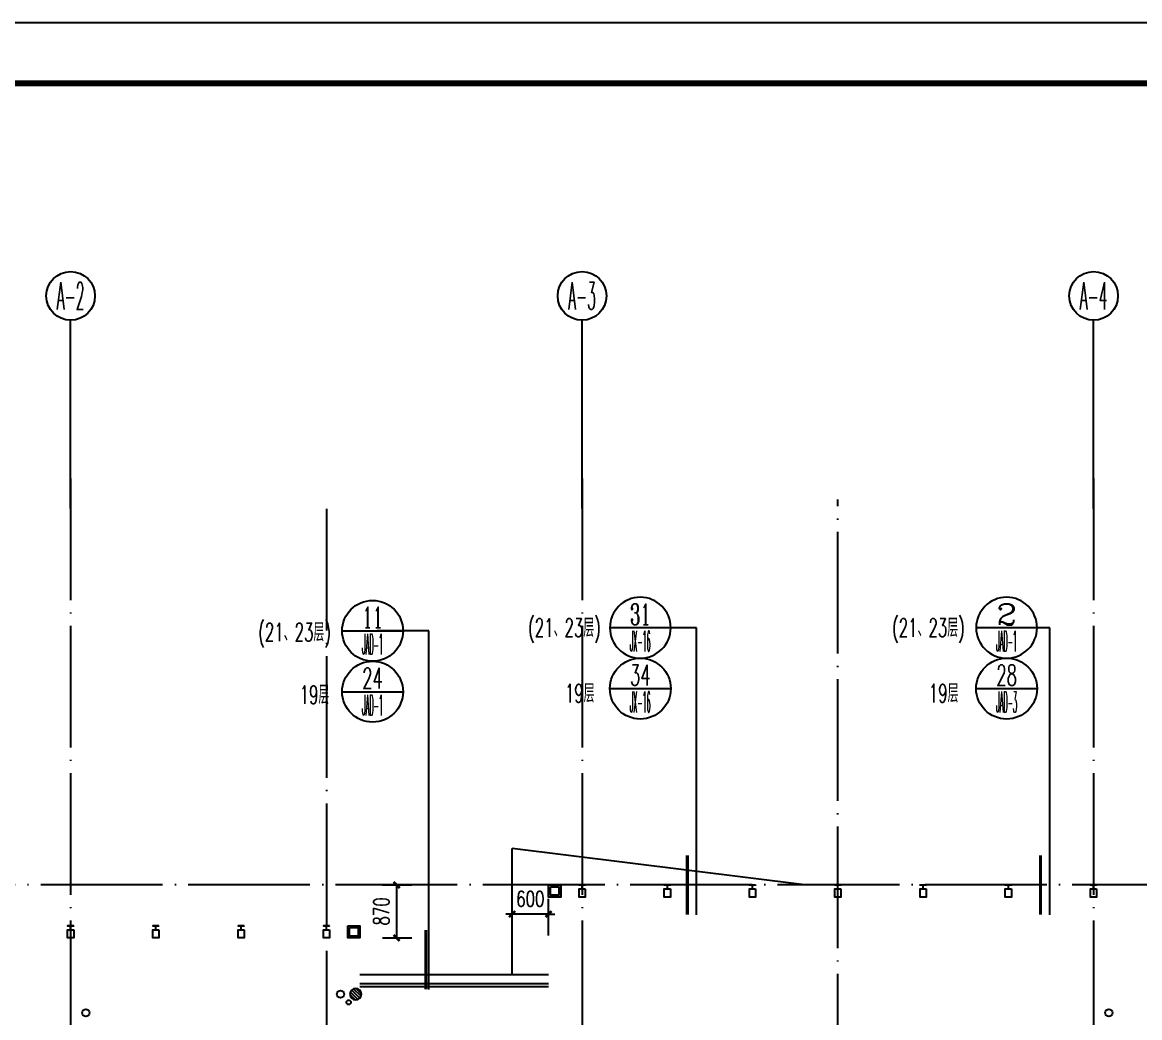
# Model space of a CAD drawing. Extents: x 1980812 to 2578970, y -669191 to 284498.
# Drawn here: x 2002373 to 2020723, y -294964 to -278614 of the extents above; entities that cross this region are included whole.
import ezdxf
from ezdxf.enums import TextEntityAlignment as Align

# ---------------------------------------------------------------- set-up
doc = ezdxf.new("R2010")
doc.units = 0
doc.header["$LTSCALE"] = 1000
doc.header["$MEASUREMENT"] = 0
doc.linetypes.add('DOTE', pattern=[2.42, 2, -0.2, 0.02, -0.2])
for name, color, linetype in [('AXIS', 3, 'Continuous'), ('AXIS_TEXT', 7, 'Continuous'), ('CURTWALL', 2, 'Continuous'), ('dote', 1, 'DOTE'), ('EQUIP_地漏', 255, 'Continuous'), ('TK', 1, 'Continuous'), ('VPIPE-喷淋', 220, 'Continuous'), ('VPIPE-废水', 30, 'Continuous'), ('VPIPE-雨水', 140, 'Continuous'), ('WINDOW', 2, 'Continuous'), ('房间名称', 7, 'Continuous'), ('看线', 66, 'Continuous'), ('空线', 3, 'Continuous'), ('窗户分隔', 133, 'Continuous'), ('节点', 3, 'Continuous'), ('详细尺寸', 11, 'Continuous'), ('详细标注', 231, 'Continuous')]:
    doc.layers.add(name, color=color, linetype=linetype)
doc.styles.add('_TCH_AXIS', font='COMPLEX', dxfattribs={"bigfont": 'GBCBIG'})
doc.styles.add('_TCH_DIM_T3', font='SIMPLEX', dxfattribs={"width": 0.705882, "bigfont": 'GBCBIG'})
doc.styles.add('COMP', font='COMPLEX.shx', dxfattribs={"bigfont": 'hztxt'})
doc.styles.add('COMPLEX', font='COMPLEX')
doc.styles.add('HZTXTW', font='txtw.shx', dxfattribs={"width": 0.6, "bigfont": 'hztxtw.shx'})
doc.dimstyles.new('_TCH_ARCH&&100', dxfattribs={"dimtxt": 255, "dimasz": 100, "dimexe": 250, "dimexo": 300, "dimgap": 122.5, "dimtad": 1, "dimdec": 0, "dimzin": 0, "dimdsep": 46, "dimtxsty": '_TCH_DIM_T3', "dimblk": 'ARCHTICK', "dimcen": 0.09, "dimclrt": 7, "dimazin": 2, "dimtfac": 1, "dimtdec": 0, "dimtix": 1, "dimtmove": 2, "dimatfit": 3, "dimfxl": 1, "dimtolj": 1, "dimtzin": 0, "dimarcsym": 0})

# ---------------------------------------------------------------- blocks, each defined once
blk = doc.blocks.new('_index')
blk.add_line((-0.5, 0), (0.5, 0))
blk.add_circle((0, 0), 0.5)
at = {"style": 'COMP'}
for tag, width, p, p2 in [('1', 2.333333, (-0.17, 0.05), (0.17, 0.05)), ('-', 1.166667, (-0.17, -0.39), (0.17, -0.39))]:
    blk.add_attdef(tag, text='', height=0.34, dxfattribs=dict(at, width=width)).set_placement(p, p2, align=Align.FIT)
blk = doc.blocks.new('_ArchTick')
at = {"color": 0, "linetype": 'ByBlock', "const_width": 0.4}
blk.add_lwpolyline([(-0.5, -0.5), (0.5, 0.5)], dxfattribs=at)
blk = doc.blocks.new('*D1654')
at = {"layer": 'Defpoints', "color": 0, "transparency": 16777216}
for p in [(13750, 2222), (13750, 1570), (14350, 1570)]:
    blk.add_point(p, dxfattribs=at)
at = {"layer": '详细标注', "color": 0, "lineweight": -2, "transparency": 16777216}
for p, q in [((13750, 1870), (13750, 2472)), ((14350, 1870), (14350, 2472)), ((13750, 2222), (13650, 2222)), ((14350, 2222), (13750, 2222)), ((14350, 2222), (14450, 2222))]:
    blk.add_line(p, q, dxfattribs=at)
at = {"layer": '详细标注', "color": 0, "lineweight": -2, "transparency": 16777216, "xscale": 100, "yscale": 100, "zscale": 100}
for p, rotation in [((13750, 2222), 359.9999990429954), ((14350, 2222), 179.9999990429954)]:
    blk.add_blockref('_ArchTick', p, dxfattribs=dict(at, rotation=rotation))
at = {"layer": '详细标注', "color": 7, "transparency": 16777216, "insert": (14050, 2472), "char_height": 255, "attachment_point": 5, "rotation": 360, "style": '_TCH_DIM_T3'}
blk.add_mtext('\\A1;600', dxfattribs=at)
blk = doc.blocks.new('*D1661')
at = {"layer": 'Defpoints', "color": 0, "transparency": 16777216}
for p in [(11320, 2700), (11320, 1830), (11854, 1830)]:
    blk.add_point(p, dxfattribs=at)
at = {"layer": '详细标注', "color": 0, "lineweight": -2, "transparency": 16777216}
for p, q in [((11620, 2700), (12104, 2700)), ((11854, 2700), (11854, 1830)), ((11620, 1830), (12104, 1830))]:
    blk.add_line(p, q, dxfattribs=at)
at = {"layer": '详细标注', "color": 0, "lineweight": -2, "transparency": 16777216, "xscale": 100, "yscale": 100, "zscale": 100}
for p, rotation in [((11854, 2700), 90), ((11854, 1830), 270)]:
    blk.add_blockref('_ArchTick', p, dxfattribs=dict(at, rotation=rotation))
at = {"layer": '详细标注', "color": 7, "transparency": 16777216, "insert": (11604, 2265), "char_height": 255, "attachment_point": 5, "rotation": 90, "style": '_TCH_DIM_T3'}
blk.add_mtext('\\A1;870', dxfattribs=at)
blk = doc.blocks.new('$TwtSys$00000141')
for p, q in [((-94, 8), (-10, 92)), ((-94, 8), (-10, 92)), ((-87, -35), (35, 87)), ((-87, -35), (35, 87)), ((-66, -66), (66, 66)), ((-66, -66), (66, 66)), ((-32, -87), (88, 33)), ((-32, -87), (88, 33)), ((11, -92), (92, -11)), ((11, -92), (92, -11))]:
    blk.add_line(p, q)
blk.add_circle((0, 0), 94)
blk.add_circle((0, 0), 94)
blk = doc.blocks.new('A$C3A35773D')
at = {"layer": 'VPIPE-喷淋', "linetype": 'Continuous'}
blk.add_circle((11066, 772), 36, dxfattribs=at)
at = {"layer": 'VPIPE-废水', "linetype": 'Continuous'}
blk.add_circle((10932, 906), 60, dxfattribs=at)
at = {"layer": 'VPIPE-雨水', "linetype": 'Continuous'}
for centre in [(6750, 600), (23550, 600)]:
    blk.add_circle(centre, 60, dxfattribs=at)
at = {"layer": 'EQUIP_地漏', "yscale": -1, "rotation": 180.0000000027541}
blk.add_blockref('$TwtSys$00000141', (11182, 906), dxfattribs=at)
blk = doc.blocks.new('竖梃0903')
at = {"layer": '窗户分隔'}
blk.add_line((115028288, 22648046), (115028222, 22648046), dxfattribs=at)
for points in [[(115028222, 22648096), (115028225, 22648096), (115028225, 22647996), (115028222, 22647996)], [(115028288, 22648096), (115028422, 22648096), (115028422, 22647996), (115028288, 22647996)]]:
    blk.add_lwpolyline(points, close=True, dxfattribs=at)
blk = doc.blocks.new('_AXISO')
blk.add_circle((0, 0), 0.5)
at = {"layer": 'AXIS_TEXT', "style": 'COMPLEX', "width": 1.041667}
blk.add_attdef('A', text='', height=0.56, dxfattribs=at).set_placement((-0.25, -0.28), (0.25, -0.28), align=Align.FIT)
blk = doc.blocks.new('A$C30D84972')
at = {"layer": 'CURTWALL'}
for points in [[(14350, 2700), (14550, 2700), (14550, 2500), (14350, 2500)], [(14380, 2670), (14520, 2670), (14520, 2530), (14380, 2530)], [(11050, 2030), (11250, 2030), (11250, 1830), (11050, 1830)], [(11080, 2000), (11220, 2000), (11220, 1860), (11080, 1860)]]:
    blk.add_lwpolyline(points, close=True, dxfattribs=at)
at = {"layer": '看线', "color": 2}
for p in [(18550, 2700), (13750, 1230)]:
    blk.add_line(p, (13750, 3300), dxfattribs=at)
at = {"layer": '空线'}
for p, q in [((11250, 1230), (14350, 1230)), ((11250, 1080), (14350, 1080)), ((11250, 1030), (14350, 1030))]:
    blk.add_line(p, q, dxfattribs=at)
at = {"layer": '详细标注'}
for p1, p2, distance, picture, middle in [((11319.9, 2700), (11319.9, 1830), 534.5, '*D1661', (11604.4, 2265)), ((14350, 1570), (13750, 1570), -651.9, '*D1654', (14050, 2471.9))]:
    dim = blk.add_aligned_dim(p1=p1, p2=p2, distance=distance, dimstyle='_TCH_ARCH&&100', dxfattribs=at)
    dim.commit()
    dim.dimension.update_dxf_attribs({"geometry": picture, "text_midpoint": middle})

msp = doc.modelspace()

# ---------------------------------------------------------------- linework, layer by layer
at = {"layer": 'AXIS'}
for p, q in [((2003166.5, -286598), (2003166.5, -283507.2)), ((2011566.5, -286598), (2011566.5, -283507.2)), ((2019966.5, -286598), (2019966.5, -283507.2))]:
    msp.add_line(p, q, dxfattribs=at)
at = {"layer": 'dote'}
for p, q in [((2003166.5, -286107.2), (2003166.5, -328208.1)), ((2011566.5, -286107.2), (2011566.5, -328208.1)), ((2019966.5, -286107.2), (2019966.5, -328208.1)), ((2007366.5, -286604.3), (2007366.5, -327280)), ((2015766.5, -301084.4), (2015766.5, -286453.5)), ((2053077.2, -292784.4), (1988210.3, -292784.4))]:
    msp.add_line(p, q, dxfattribs=at)
at = {"layer": 'TK'}
msp.add_lwpolyline([(1980812.3, -278613.6), (2064912.3, -278613.6), (2064912.3, -338013.6), (1980812.3, -338013.6)], close=True, dxfattribs=at)
at = {"layer": 'TK', "const_width": 100}
msp.add_lwpolyline([(2063912.3, -337013.6), (2063912.3, -279613.6), (1983312.3, -279613.6), (1983312.3, -337013.6)], close=True, dxfattribs=at)
at = {"layer": '节点'}
for p, q in [((2009047.7, -288609.6), (2008203.2, -288609.6)), ((2009047.7, -294499.1), (2009047.7, -288609.6)), ((2013444.4, -288558.6), (2012599.9, -288558.6)), ((2013444.4, -293272.6), (2013444.4, -288558.6)), ((2019245.8, -288558.6), (2018401.3, -288558.6)), ((2019245.8, -293272.6), (2019245.8, -288558.6))]:
    msp.add_line(p, q, dxfattribs=at)
at = {"layer": '节点', "ltscale": 0.5, "const_width": 50}
for points in [[(2013294.4, -293272.6), (2013294.4, -292296.1)], [(2019095.8, -293272.6), (2019095.8, -292296.1)], [(2008997.7, -294499.1), (2008997.7, -293522.6)]]:
    msp.add_lwpolyline(points, dxfattribs=at)

# ---------------------------------------------------------------- block references
at = {"layer": 'AXIS'}
ref = msp.add_blockref('_AXISO', (2003166.5, -283107.2), dxfattribs=dict(at, xscale=800, yscale=800, zscale=800))
ref.add_attrib('A', 'A-2', dxfattribs={"layer": 'AXIS_TEXT', "height": 452.55, "style": '_TCH_AXIS', "width": 0.344262}).set_placement((2002940.2, -283333.5), (2003392.8, -283333.5), align=Align.FIT)
ref = msp.add_blockref('_AXISO', (2011566.5, -283107.2), dxfattribs=dict(at, xscale=800, yscale=800, zscale=800))
ref.add_attrib('A', 'A-3', dxfattribs={"layer": 'AXIS_TEXT', "height": 452.55, "style": '_TCH_AXIS', "width": 0.344262}).set_placement((2011340.2, -283333.5), (2011792.8, -283333.5), align=Align.FIT)
ref = msp.add_blockref('_AXISO', (2019966.5, -283107.2), dxfattribs=dict(at, xscale=800, yscale=800, zscale=800))
ref.add_attrib('A', 'A-4', dxfattribs={"layer": 'AXIS_TEXT', "height": 452.55, "style": '_TCH_AXIS', "width": 0.333333}).set_placement((2019740.2, -283333.5), (2020192.8, -283333.5), align=Align.FIT)
at = {"layer": 'EQUIP_地漏'}
msp.add_blockref('A$C3A35773D', (1996666.5, -295484.4), dxfattribs=at)
at = {"layer": 'WINDOW', "rotation": 270}
for p in [(-20636479.3, 114735437.4), (-20635079.3, 114735437.4), (-20633679.3, 114735437.4), (-20632279.3, 114735437.4), (-20630879.3, 114735437.4), (-20629479.3, 114735437.4), (-20628079.3, 114735437.4), (-20644879.3, 114734767.4), (-20643479.3, 114734767.4), (-20642079.3, 114734767.4), (-20640679.3, 114734767.4)]:
    msp.add_blockref('竖梃0903', p, dxfattribs=at)
at = {"layer": '节点', "ltscale": 0.5}
ref = msp.add_blockref('_index', (2012522.2, -288558.6), dxfattribs=dict(at, xscale=-1000.000000050349, yscale=1000.000000050349, zscale=1000.000000050349))
ref.add_attrib('1', '31', dxfattribs={"layer": '0', "height": 340, "style": 'COMP', "width": 0.75}).set_placement((2012352.2, -288508.6), (2012692.2, -288508.6), align=Align.FIT)
ref.add_attrib('-', 'JX-16', dxfattribs={"layer": '0', "height": 340, "style": 'COMP', "width": 0.233333}).set_placement((2012352.2, -288948.6), (2012692.2, -288948.6), align=Align.FIT)
ref = msp.add_blockref('_index', (2018538.3, -288558.6), dxfattribs=dict(at, xscale=-1000.000000050349, yscale=1000.000000050349, zscale=1000.000000050349))
ref.add_attrib('1', '2', dxfattribs={"layer": '0', "height": 340, "style": 'COMP', "width": 1.5}).set_placement((2018368.3, -288508.6), (2018708.3, -288508.6), align=Align.FIT)
ref.add_attrib('-', 'JAD-1', dxfattribs={"layer": '0', "height": 340, "style": 'COMP', "width": 0.225806}).set_placement((2018368.3, -288948.6), (2018708.3, -288948.6), align=Align.FIT)
ref = msp.add_blockref('_index', (2008125.5, -288609.6), dxfattribs=dict(at, xscale=1000.000000050349, yscale=1000.000000050349, zscale=1000.000000050349))
ref.add_attrib('1', '11', dxfattribs={"layer": '0', "height": 340, "rotation": 360, "style": 'COMP', "width": 0.875}).set_placement((2007955.5, -288559.6), (2008295.5, -288559.6), align=Align.FIT)
ref.add_attrib('-', 'JAD-1', dxfattribs={"layer": '0', "height": 340, "style": 'COMP', "width": 0.225806}).set_placement((2007955.5, -288999.6), (2008295.5, -288999.6), align=Align.FIT)
ref = msp.add_blockref('_index', (2008125.5, -289609.6), dxfattribs=dict(at, xscale=1000.000000050349, yscale=1000.000000050349, zscale=1000.000000050349))
ref.add_attrib('1', '24', dxfattribs={"layer": '0', "height": 340, "rotation": 360, "style": 'COMP', "width": 0.583333}).set_placement((2007955.5, -289559.6), (2008295.5, -289559.6), align=Align.FIT)
ref.add_attrib('-', 'JAD-1', dxfattribs={"layer": '0', "height": 340, "style": 'COMP', "width": 0.225806}).set_placement((2007955.5, -289999.6), (2008295.5, -289999.6), align=Align.FIT)
ref = msp.add_blockref('_index', (2012522.2, -289558.6), dxfattribs=dict(at, xscale=1000.000000050349, yscale=1000.000000050349, zscale=1000.000000050349))
ref.add_attrib('1', '34', dxfattribs={"layer": '0', "height": 340, "rotation": 360, "style": 'COMP', "width": 0.6}).set_placement((2012352.2, -289508.6), (2012692.2, -289508.6), align=Align.FIT)
ref.add_attrib('-', 'JX-16', dxfattribs={"layer": '0', "height": 340, "style": 'COMP', "width": 0.233333}).set_placement((2012352.2, -289948.6), (2012692.2, -289948.6), align=Align.FIT)
ref = msp.add_blockref('_index', (2018538.3, -289558.6), dxfattribs=dict(at, xscale=1000.000000050349, yscale=1000.000000050349, zscale=1000.000000050349))
ref.add_attrib('1', '28', dxfattribs={"layer": '0', "height": 340, "rotation": 360, "style": 'COMP', "width": 0.617647}).set_placement((2018368.3, -289508.6), (2018708.3, -289508.6), align=Align.FIT)
ref.add_attrib('-', 'JAD-3', dxfattribs={"layer": '0', "height": 340, "style": 'COMP', "width": 0.214286}).set_placement((2018368.3, -289948.6), (2018708.3, -289948.6), align=Align.FIT)
at = {"layer": '详细尺寸'}
msp.add_blockref('A$C30D84972', (1996666.5, -295484.4), dxfattribs=at)

# ---------------------------------------------------------------- texts
at = {"layer": '房间名称', "style": 'HZTXTW', "width": 0.6}
for s, rotation, p in [('(21、23层)', 0.00057, (2006845.5, -288631.4)), ('(21、23层)', 359.99943, (2011277.9, -288558.6)), ('(21、23层)', 359.99943, (2017255.3, -288558.6)), ('19层', 359.99943, (2007172, -289660.7)), ('19层', 359.99943, (2011527.5, -289634.5)), ('19层', 359.99943, (2017504.9, -289634.5))]:
    msp.add_text(s, height=300, rotation=rotation, dxfattribs=at).set_placement(p, align=Align.MIDDLE_CENTER)

doc.saveas('drawing.dxf')
